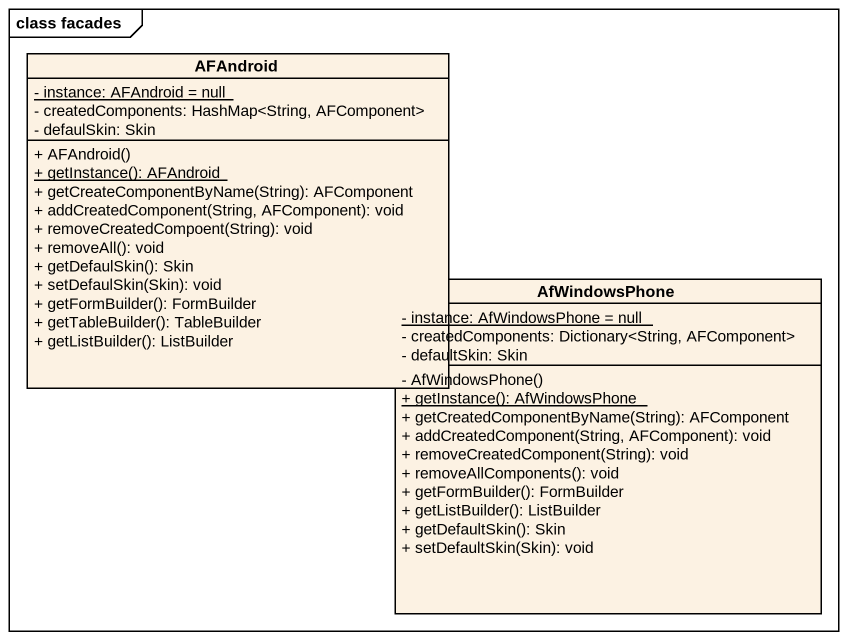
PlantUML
@startuml
mainframe class facades
hide circle
hide empty members
skinparam classAttributeIconSize 0
class AFAndroid {
  {static} - instance: AFAndroid = null
  - createdComponents: HashMap<String, AFComponent>
  - defaulSkin: Skin
  + AFAndroid()
  {static} + getInstance(): AFAndroid
  + getCreateComponentByName(String): AFComponent
  + addCreatedComponent(String, AFComponent): void
  + removeCreatedCompoent(String): void
  + removeAll(): void
  + getDefaulSkin(): Skin
  + setDefaulSkin(Skin): void
  + getFormBuilder(): FormBuilder
  + getTableBuilder(): TableBuilder
  + getListBuilder(): ListBuilder
}
class AfWindowsPhone {
  {static} - instance: AfWindowsPhone = null
  - createdComponents: Dictionary<String, AFComponent>
  - defaultSkin: Skin
  - AfWindowsPhone()
  {static} + getInstance(): AfWindowsPhone
  + getCreatedComponentByName(String): AFComponent
  + addCreatedComponent(String, AFComponent): void
  + removeCreatedComponent(String): void
  + removeAllComponents(): void
  + getFormBuilder(): FormBuilder
  + getListBuilder(): ListBuilder
  + getDefaultSkin(): Skin
  + setDefaultSkin(Skin): void
}
@enduml
